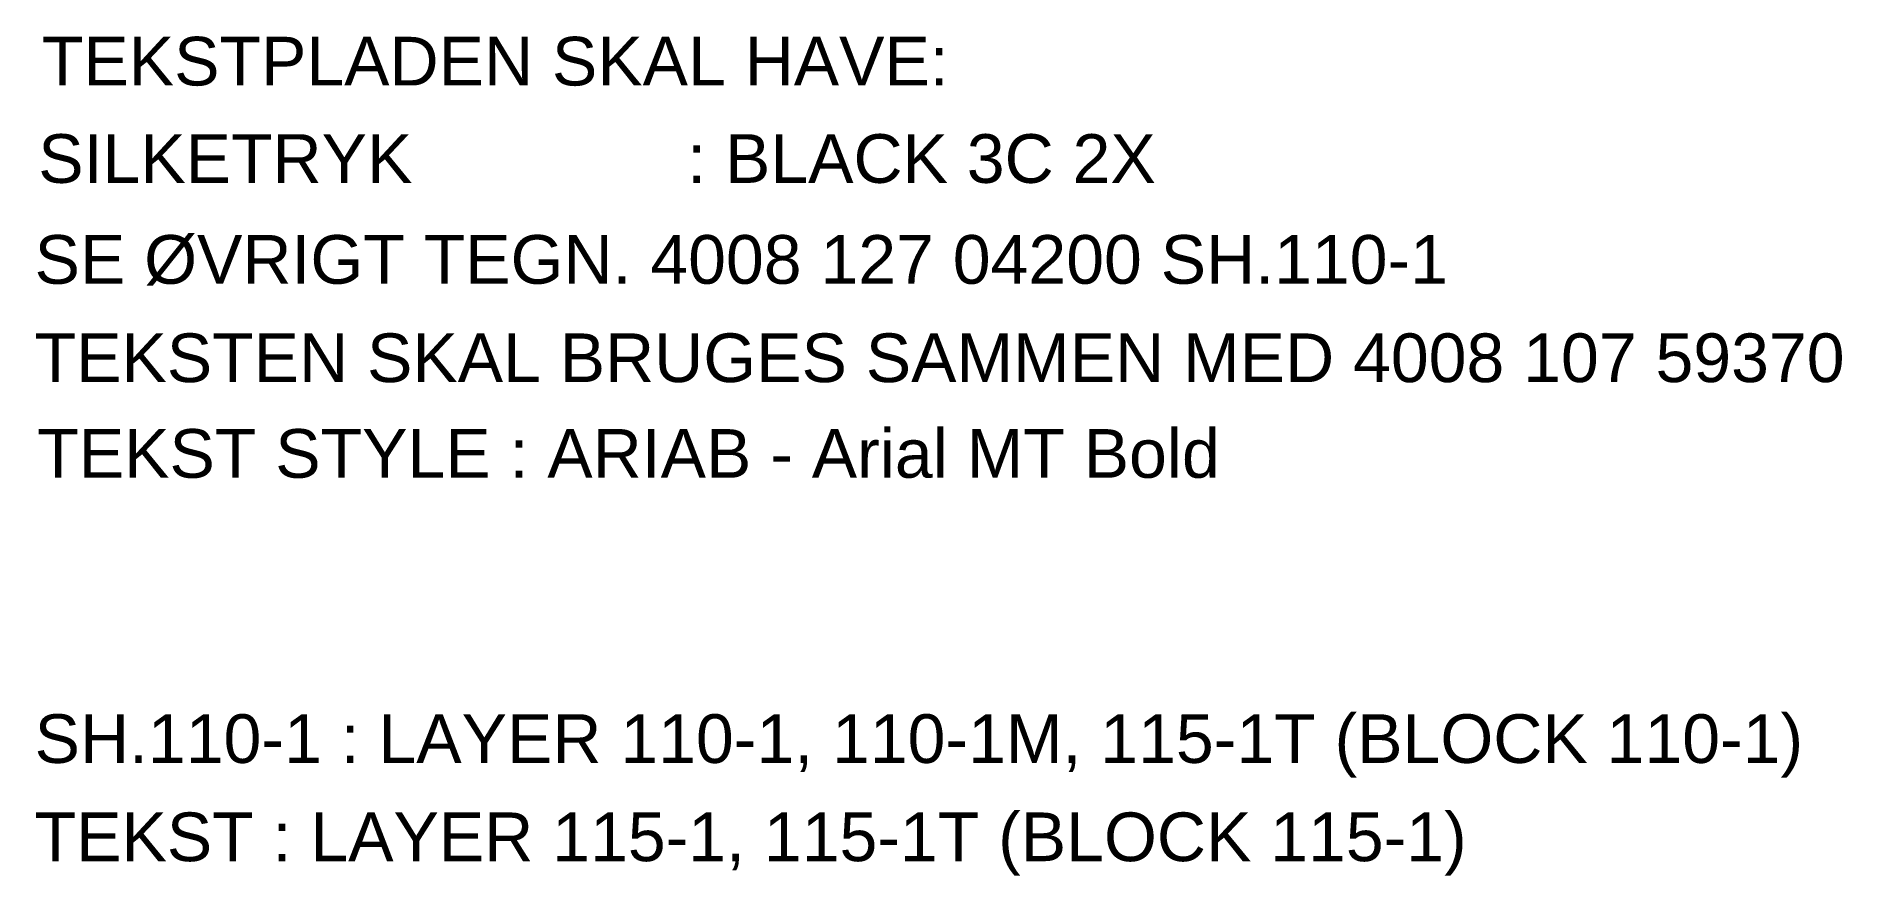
# Model space of a CAD drawing. Extents: x 39 to 188, y 166 to 235.
import ezdxf

# ---------------------------------------------------------------- set-up
doc = ezdxf.new("R2010")
doc.units = 0
doc.header["$MEASUREMENT"] = 0
doc.layers.add('README', color=10, linetype='CONTINUOUS')
doc.styles.get("Standard").update_dxf_attribs({"font": ''})
doc.styles.get('Standard').set_extended_font_data('Arial')

msp = doc.modelspace()

# ---------------------------------------------------------------- texts
at = {"layer": 'README'}
for s, p in [('TEKSTPLADEN SKAL HAVE:', (39.59, 231.26)), ('SILKETRYK', (39.29, 223.26)), (': BLACK 3C 2X', (92.62, 223.26)), ('SE ØVRIGT TEGN. 4008 127 04200 SH.110-1', (38.99, 214.97)), ('TEKSTEN SKAL BRUGES SAMMEN MED 4008 107 59370', (38.99, 206.89)), ('TEKST STYLE : ARIAB - Arial MT Bold', (39.21, 199.03)), ('SH.110-1 : LAYER 110-1, 110-1M, 115-1T (BLOCK 110-1)', (38.99, 175.6)), ('TEKST : LAYER 115-1, 115-1T (BLOCK 115-1) ', (38.99, 167.53))]:
    msp.add_text(s, height=4, dxfattribs=at).set_placement(p)

doc.saveas('drawing.dxf')
